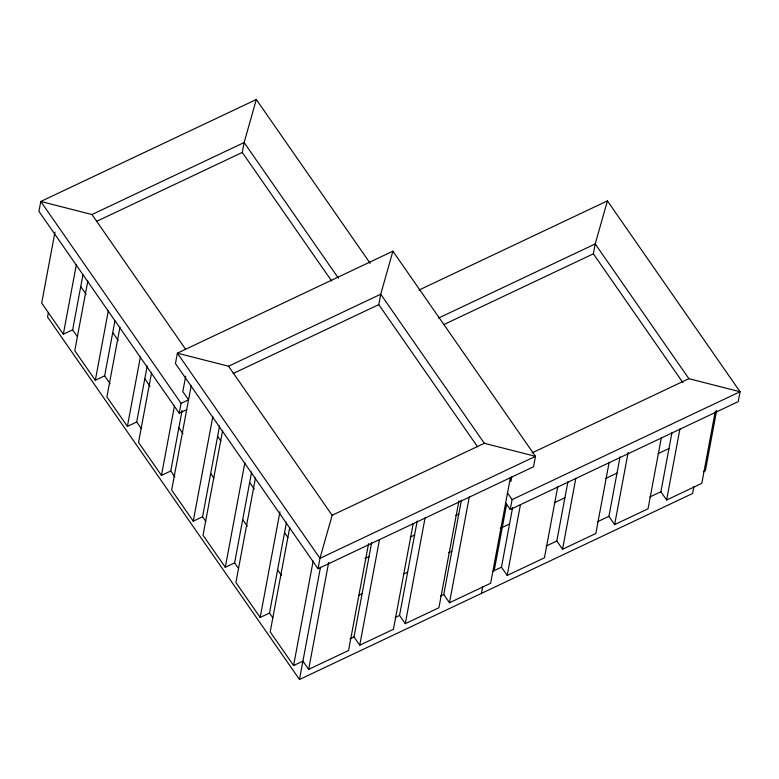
<?xml version="1.0" encoding="UTF-8"?>
<svg xmlns="http://www.w3.org/2000/svg" width="779" height="779" viewBox="0 0 779 779"><rect width="100%" height="100%" fill="white"/><g stroke="black" fill="none" stroke-linecap="round" stroke-linejoin="round"><path stroke-width="1.17" d="M54.958 232.152L41.686 303.07L63.333 334.22L72.651 329.809L82.915 274.958M48.425 312.437L47.558 317.034L299.477 679.502L692.628 493.477L693.914 486.583M63.333 334.22L76.381 264.48M87.823 280.946L74.774 350.686L95.33 380.259L104.639 375.848L114.912 320.997M95.33 380.259L108.378 310.519M119.956 327.17L106.898 396.91L127.386 426.395L136.705 421.984L147.192 365.974M127.386 426.395L140.444 356.655M151.584 372.683L138.535 442.423L161.457 475.414L170.767 471.003L182.12 410.348M161.457 475.414L174.506 405.674M185.704 376.13L182.812 391.564L188.547 399.812L181.098 403.337L179.238 413.23L186.697 409.705M191.215 385.566L171.653 490.088L193.26 521.17L202.569 516.759L219.571 425.938M331.708 281.092L242.288 152.431L244.139 142.538L256.32 99.498L370.22 263.38M193.26 521.17L212.813 416.658M222.59 430.729L203.027 535.231L225.287 567.268L234.606 562.857L251.607 472.035M225.287 567.268L244.849 462.755M255.454 478.014L235.901 582.526L260.176 617.465L269.495 613.054L286.497 522.232M260.176 617.465L279.963 511.764M289.759 527.373L270.196 631.876L293.595 665.548L302.914 661.137L308.65 669.385L348.554 650.504L368.555 543.615M293.595 665.548L313.158 561.036M318.027 568.728L319.965 558.329L332.146 515.289L484.314 443.29L535.485 456.348L533.547 466.748L318.027 568.728L175.441 363.559L177.378 353.169L392.898 251.189L535.485 456.348L319.965 558.329L177.378 353.169L228.549 366.227L380.727 294.228L392.898 251.189M299.477 679.502L320.5 567.17M308.65 669.385L328.65 562.506M477.537 446.727L378.779 304.618L380.727 294.228L484.314 443.29M413.211 523.576L393.424 629.276L359.732 645.216L353.997 636.969L371.641 542.661M359.732 645.216L379.509 539.516M458.928 500.858L438.918 607.747L405.284 623.658L399.549 615.41L417.193 521.102M405.284 623.658L425.061 517.967M510.411 477.585L490.624 583.276L449.483 602.751L443.748 594.504L461.392 500.196M449.483 602.751L469.26 497.051M481.451 593.394L482.746 586.509M494.207 570.617L506.652 504.11M510.878 481.549L511.764 476.797M418.917 290.08L607.406 200.885L740.05 391.749L738.2 401.643L510.255 509.505L512.105 499.602L507.402 492.834M557.715 486.894L544.443 557.813L507.197 575.438L501.462 567.19L512.592 507.694M507.197 575.438L520.469 504.519M682.862 382.586L593.374 253.818L595.224 243.924L607.406 200.885M609.11 462.58L595.838 533.498L562.545 549.253L556.81 540.996L567.94 481.51M562.545 549.253L575.817 478.325M661.313 437.876L648.04 508.794L614.641 524.598L608.905 516.35L620.035 456.854M614.641 524.598L628.137 452.492M715.297 411.254L701.801 483.36L666.629 500.001L660.894 491.753L672.024 432.257M666.629 500.001L679.901 429.083M716.661 410.416L705.385 470.701L703.31 471.675M256.32 99.498L40.8 201.469L38.95 211.372L179.238 413.23M181.098 403.337L40.8 201.469L91.971 214.537L244.139 142.538L338.407 278.171M96.693 221.324L242.288 152.431M233.174 373.511L378.779 304.618M438.431 318.114L595.224 243.924L688.879 378.682L740.05 391.749L512.105 499.602M443.816 324.59L593.374 253.818M532.086 452.881L688.879 378.682M364.971 558.514L369.042 556.586M410.28 537.072L414.594 535.037M455.618 515.62L458.792 514.121M359.041 595.156L362.089 593.715M403.327 574.201L407.641 572.166M448.675 552.749L451.839 551.25M500.235 528.347L509.554 523.936M554.259 502.786L564.902 497.752M605.507 478.54L616.997 473.096M658.051 453.68L668.986 448.5M349.927 638.887L353.997 636.969M395.235 617.455L399.549 615.41M440.573 595.993L443.748 594.504M493.175 571.104L501.462 567.19M546.157 546.04L556.81 540.996M597.415 521.784L608.905 516.35M649.803 496.992L660.894 491.753M505.444 502.572L510.255 509.505M228.549 366.227L332.146 515.289M91.971 214.537L185.548 349.177M217.614 436.386L220.876 441.07M249.65 482.474L254.295 489.154M284.539 532.68L287.879 537.481M80.743 286.565L86.128 294.306M112.741 332.604L118.184 340.442M144.797 378.74L150.045 386.287M178.868 427.759L182.948 433.621M210.671 473.515L213.923 478.199M242.697 519.603L247.342 526.283M277.587 569.809L281.599 575.574M72.651 329.809L77.355 336.586M104.639 375.848L110.092 383.687M136.705 421.984L141.291 428.586M170.767 471.003L174.847 476.875M202.569 516.759L205.831 521.453M234.606 562.857L238.588 568.582M269.495 613.054L272.835 617.864"/></g></svg>
